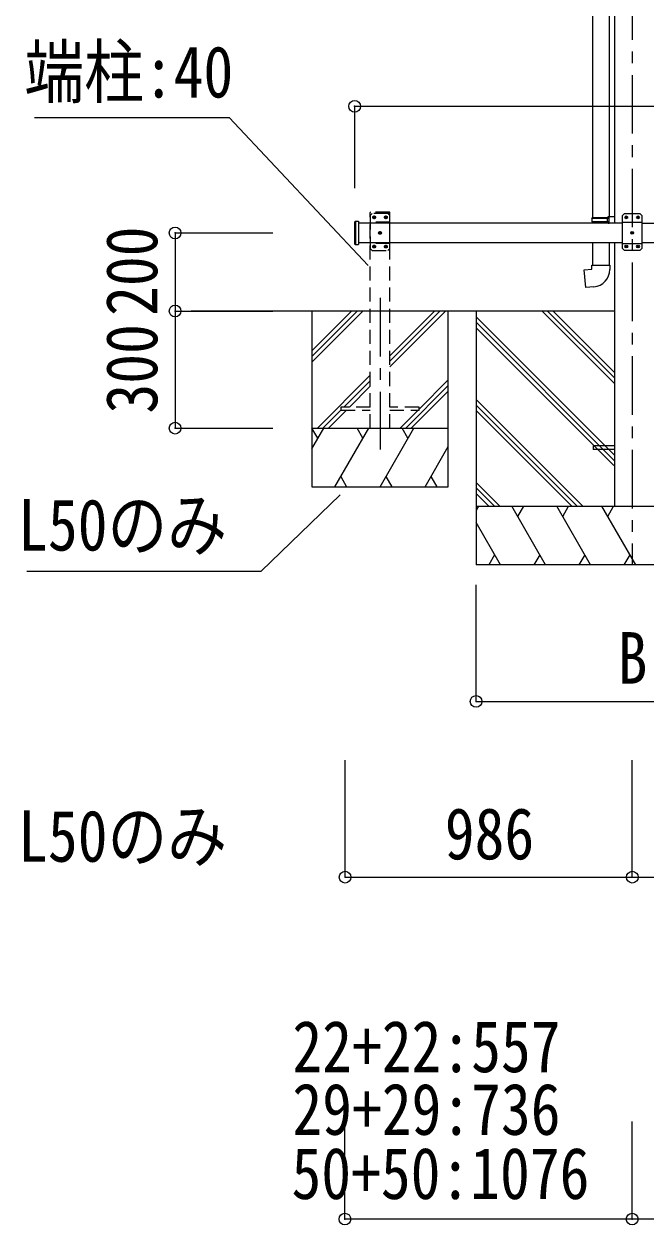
# Model space of a CAD drawing. Units: millimetres at full size, sheet at 1:30; some dimension numbers follow another scale. Extents: x -20916 to 28483, y -5820 to 5820.
# Drawn here: x -20916 to -19323, y -4396 to -1320 of the extents above; entities that cross this region are included whole.
import ezdxf
from ezdxf.enums import TextEntityAlignment as Align

# ---------------------------------------------------------------- set-up
doc = ezdxf.new("R2010")
doc.units = ezdxf.units.MM
doc.header["$LTSCALE"] = 30
doc.header["$PDMODE"] = 32
doc.header["$PDSIZE"] = 30
doc.linetypes.add('CHAIN1', pattern=[8, 5, -1, 1, -1])
doc.linetypes.add('DASHED1', pattern=[1.8, 1.2, -0.6])
for name, color, linetype, lineweight in [('0-0_0', 7, 'Continuous', 9), ('0-1_本体', 5, 'CHAIN1', 9), ('0-3_ELV2', 4, 'Continuous', 9), ('0-5_DIM1', 4, 'DASHED1', 9), ('0-6_OTH_LINE', 6, 'Continuous', 9), ('0-9_OUTLINE', 7, 'Continuous', 9)]:
    doc.layers.add(name, color=color, linetype=linetype, lineweight=lineweight)
doc.styles.add('ＭＳ ゴシック', font='')
doc.styles.get('ＭＳ ゴシック').set_extended_font_data('MS Gothic')

msp = doc.modelspace()

# ---------------------------------------------------------------- linework, layer by layer
at = {"layer": '0-0_0'}
for p, q in [((-19403.44, -2055.06), (-20488.48, -2055.06)), ((-20179.44, -2055.07), (-20179.44, -2505.08)), ((-20179.44, -2157.42), (-20077.09, -2055.07)), ((-20179.44, -2171.56), (-20062.95, -2055.07)), ((-20179.44, -2185.71), (-20048.81, -2055.07)), ((-19979.44, -2197.84), (-19836.68, -2055.07)), ((-19979.44, -2183.7), (-19850.82, -2055.07)), ((-19979.44, -2169.56), (-19864.96, -2055.07)), ((-19829.44, -2505.08), (-19829.44, -2055.07)), ((-19758.24, -2055.06), (-19758.24, -2705.06)), ((-19403.44, -2240.69), (-19589.07, -2055.06)), ((-19403.44, -2226.55), (-19574.93, -2055.06)), ((-19403.44, -2212.41), (-19560.79, -2055.06)), ((-19403.44, -2424.54), (-19758.24, -2069.74)), ((-19403.44, -2438.68), (-19758.24, -2083.89)), ((-19405.7, -2450.56), (-19758.24, -2098.03)), ((-20164.96, -2355.08), (-20029.44, -2219.55)), ((-20096.82, -2301.08), (-20029.44, -2233.7)), ((-19904.44, -2306.69), (-19829.44, -2231.69)), ((-20082.68, -2301.08), (-20029.44, -2247.84)), ((-19938.69, -2355.08), (-19829.44, -2245.83)), ((-19924.55, -2355.08), (-19829.44, -2259.97)), ((-19485.05, -2555.06), (-19758.24, -2281.87)), ((-19499.19, -2555.06), (-19758.24, -2296.02)), ((-20150.82, -2355.08), (-20104.44, -2308.7)), ((-20136.68, -2355.08), (-20090.68, -2309.08)), ((-19952.83, -2355.08), (-19906.83, -2309.08)), ((-19513.33, -2555.06), (-19758.24, -2310.16)), ((-20179.44, -2408.19), (-20148.78, -2355.07)), ((-20179.44, -2355.08), (-19829.44, -2355.08)), ((-20163.78, -2381.06), (-20178.78, -2355.08)), ((-20119.91, -2505.07), (-20033.31, -2355.07)), ((-20048.31, -2381.06), (-20063.31, -2355.08)), ((-20004.44, -2505.07), (-19917.84, -2355.08)), ((-19932.84, -2381.06), (-19947.84, -2355.07)), ((-19888.97, -2505.07), (-19829.44, -2401.97)), ((-20104.91, -2479.1), (-20089.91, -2505.07)), ((-19989.44, -2479.09), (-19974.44, -2505.07)), ((-19873.97, -2479.09), (-19858.97, -2505.07)), ((-20179.44, -2505.08), (-19829.44, -2505.08)), ((-19697.18, -2555.06), (-19758.24, -2494.01)), ((-19711.32, -2555.06), (-19758.24, -2508.15)), ((-19725.47, -2555.06), (-19758.24, -2522.29)), ((-19758.24, -2555.06), (-18958.24, -2555.06)), ((-19752.41, -2555.06), (-19758.24, -2565.16)), ((-19580.34, -2705.06), (-19666.94, -2555.06)), ((-19636.94, -2555.06), (-19651.94, -2581.04)), ((-19464.87, -2705.06), (-19551.47, -2555.06)), ((-19536.47, -2581.04), (-19521.47, -2555.06)), ((-19349.4, -2705.06), (-19436, -2555.06)), ((-19421, -2581.05), (-19406, -2555.06)), ((-19695.81, -2705.06), (-19758.24, -2596.93)), ((-18958.24, -2705.06), (-19758.24, -2705.06)), ((-19710.81, -2679.08), (-19725.81, -2705.06)), ((-19595.34, -2679.08), (-19610.34, -2705.06)), ((-19479.87, -2679.08), (-19494.87, -2705.06)), ((-19364.4, -2679.08), (-19379.4, -2705.06))]:
    msp.add_line(p, q, dxfattribs=at)
at = {"layer": '0-1_本体'}
for p, q in [((-19358.44, 469.34), (-19358.44, -2705.06)), ((-20004.44, -2021.64), (-20004.44, -2409.51))]:
    msp.add_line(p, q, dxfattribs=at)
at = {"layer": '0-3_ELV2'}
for p, q in [((-19403.64, 73.94), (-19403.64, -1830.06)), ((-19378.44, -1805.06), (-19383.44, -1810.06)), ((-19383.44, -1895.06), (-19383.44, -1810.06)), ((-19372.18, -1814.64), (-19371.34, -1814.64)), ((-19342.18, -1814.64), (-19341.34, -1814.64)), ((-19333.44, -1810.06), (-19333.44, -1895.06)), ((-20069.44, -1827.06), (-20069.44, -1883.06)), ((-20067.44, -1825.06), (-20067.44, -1885.06)), ((-20059.44, -1825.06), (-20059.44, -1885.06)), ((-19383.44, -1830.06), (-20059.44, -1830.06)), ((-19383.44, -1827.76), (-19333.44, -1827.76)), ((-19374.7, -1815.48), (-19375.54, -1815.48)), ((-19344.7, -1815.48), (-19345.54, -1815.48)), ((-19333.44, -1830.06), (-17951.44, -1830.06)), ((-19359.7, -1855.48), (-19360.54, -1855.48)), ((-19357.18, -1854.64), (-19356.34, -1854.64)), ((-19383.44, -1880.06), (-20059.44, -1880.06)), ((-19403.44, -1880.06), (-19403.44, -2555.06)), ((-19383.44, -1882.36), (-19333.44, -1882.36)), ((-19374.7, -1890.48), (-19375.54, -1890.48)), ((-19372.18, -1889.64), (-19371.34, -1889.64)), ((-19344.7, -1890.48), (-19345.54, -1890.48)), ((-19342.18, -1889.64), (-19341.34, -1889.64)), ((-19338.44, -1900.06), (-19333.44, -1895.06)), ((-17951.44, -1880.06), (-19333.44, -1880.06)), ((-19458.24, -2400.56), (-19458.24, -2409.56)), ((-19403.44, -2400.56), (-19458.24, -2400.56)), ((-19403.44, -2409.56), (-19458.24, -2409.56))]:
    msp.add_line(p, q, dxfattribs=at)
for points in [[(-19378.44, -1805.06), (-19338.44, -1805.06), (-19333.44, -1810.06)], [(-19375.54, -1815.48), (-19375.54, -1814.64), (-19374.7, -1814.64)], [(-19373.86, -1813.8), (-19373.86, -1812.96), (-19373.02, -1812.96), (-19373.02, -1813.8)], [(-19371.34, -1814.64), (-19371.34, -1815.48), (-19372.18, -1815.48)], [(-19345.54, -1815.48), (-19345.54, -1814.64), (-19344.7, -1814.64)], [(-19343.86, -1813.8), (-19343.86, -1812.96), (-19343.02, -1812.96), (-19343.02, -1813.8)], [(-19341.34, -1814.64), (-19341.34, -1815.48), (-19342.18, -1815.48)], [(-20069.44, -1827.06), (-20067.44, -1825.06), (-20059.44, -1825.06)], [(-19373.02, -1816.32), (-19373.02, -1817.16), (-19373.86, -1817.16), (-19373.86, -1816.32)], [(-19343.02, -1816.32), (-19343.02, -1817.16), (-19343.86, -1817.16), (-19343.86, -1816.32)], [(-19360.54, -1855.48), (-19360.54, -1854.64), (-19359.7, -1854.64)], [(-19358.86, -1853.8), (-19358.86, -1852.96), (-19358.02, -1852.96), (-19358.02, -1853.8)], [(-19358.02, -1856.32), (-19358.02, -1857.16), (-19358.86, -1857.16), (-19358.86, -1856.32)], [(-19356.34, -1854.64), (-19356.34, -1855.48), (-19357.18, -1855.48)], [(-20069.44, -1883.06), (-20067.44, -1885.06), (-20059.44, -1885.06)], [(-19338.44, -1900.06), (-19378.44, -1900.06), (-19383.44, -1895.06)], [(-19375.54, -1890.48), (-19375.54, -1889.64), (-19374.7, -1889.64)], [(-19373.86, -1888.8), (-19373.86, -1887.96), (-19373.02, -1887.96), (-19373.02, -1888.8)], [(-19373.02, -1891.32), (-19373.02, -1892.16), (-19373.86, -1892.16), (-19373.86, -1891.32)], [(-19371.34, -1889.64), (-19371.34, -1890.48), (-19372.18, -1890.48)], [(-19345.54, -1890.48), (-19345.54, -1889.64), (-19344.7, -1889.64)], [(-19343.86, -1888.8), (-19343.86, -1887.96), (-19343.02, -1887.96), (-19343.02, -1888.8)], [(-19343.02, -1891.32), (-19343.02, -1892.16), (-19343.86, -1892.16), (-19343.86, -1891.32)], [(-19341.34, -1889.64), (-19341.34, -1890.48), (-19342.18, -1890.48)]]:
    msp.add_lwpolyline(points, dxfattribs=at)
for centre in [(-19373.44, -1815.06), (-19343.44, -1815.06), (-19358.44, -1855.06), (-19373.44, -1890.06), (-19343.44, -1890.06)]:
    msp.add_circle(centre, 3.5, dxfattribs=at)
for centre, start, end in [((-19374.7, -1813.8), 270, 0), ((-19372.18, -1813.8), 180, 270), ((-19344.7, -1813.8), 270, 0), ((-19342.18, -1813.8), 180, 270), ((-19374.7, -1816.32), 0, 90), ((-19372.18, -1816.32), 90, 180), ((-19344.7, -1816.32), 0, 90), ((-19342.18, -1816.32), 90, 180), ((-19359.7, -1853.8), 270, 0), ((-19359.7, -1856.32), 0, 90), ((-19357.18, -1853.8), 180, 270), ((-19357.18, -1856.32), 90, 180), ((-19374.7, -1888.8), 270, 0), ((-19374.7, -1891.32), 0, 90), ((-19372.18, -1888.8), 180, 270), ((-19372.18, -1891.32), 90, 180), ((-19344.7, -1888.8), 270, 0), ((-19344.7, -1891.32), 0, 90), ((-19342.18, -1888.8), 180, 270), ((-19342.18, -1891.32), 90, 180)]:
    msp.add_arc(centre, 0.84, start, end, dxfattribs=at)
at = {"layer": '0-5_DIM1'}
for p, q in [((-20029.74, -1805.07), (-20029.63, -1803.02)), ((-19979.14, -1805.07), (-20029.74, -1805.07)), ((-20029.44, -2355.07), (-20029.44, -1805.07)), ((-20029.44, -1810.08), (-20029.44, -1895.08)), ((-19980.25, -1802.07), (-20028.63, -1802.07)), ((-20020.7, -1814.66), (-20021.54, -1814.66)), ((-19990.7, -1814.66), (-19991.54, -1814.66)), ((-19984.44, -1805.08), (-19979.44, -1810.08)), ((-19979.44, -2355.07), (-19979.44, -1805.07)), ((-19979.44, -1895.08), (-19979.44, -1810.08)), ((-19979.14, -1805.07), (-19979.25, -1803.02)), ((-19979.44, -1827.78), (-20029.44, -1827.78)), ((-20018.18, -1815.5), (-20017.34, -1815.5)), ((-19988.18, -1815.5), (-19987.34, -1815.5)), ((-20005.7, -1854.66), (-20006.54, -1854.66)), ((-20003.18, -1855.5), (-20002.34, -1855.5)), ((-19979.44, -1882.38), (-20029.44, -1882.38)), ((-20024.44, -1900.08), (-20029.44, -1895.08)), ((-20020.7, -1889.66), (-20021.54, -1889.66)), ((-20018.18, -1890.5), (-20017.34, -1890.5)), ((-19990.7, -1889.66), (-19991.54, -1889.66)), ((-19988.18, -1890.5), (-19987.34, -1890.5)), ((-20029.44, -2301.08), (-20104.44, -2301.08)), ((-19979.44, -2309.08), (-19904.44, -2309.08))]:
    msp.add_line(p, q, dxfattribs=at)
for points in [[(-19984.44, -1805.08), (-20024.44, -1805.08), (-20029.44, -1810.08)], [(-20021.54, -1814.66), (-20021.54, -1815.5), (-20020.7, -1815.5)], [(-20019.02, -1813.82), (-20019.02, -1812.98), (-20019.86, -1812.98), (-20019.86, -1813.82)], [(-20017.34, -1815.5), (-20017.34, -1814.66), (-20018.18, -1814.66)], [(-19991.54, -1814.66), (-19991.54, -1815.5), (-19990.7, -1815.5)], [(-19989.02, -1813.82), (-19989.02, -1812.98), (-19989.86, -1812.98), (-19989.86, -1813.82)], [(-19987.34, -1815.5), (-19987.34, -1814.66), (-19988.18, -1814.66)], [(-20019.86, -1816.34), (-20019.86, -1817.18), (-20019.02, -1817.18), (-20019.02, -1816.34)], [(-19989.86, -1816.34), (-19989.86, -1817.18), (-19989.02, -1817.18), (-19989.02, -1816.34)], [(-20006.54, -1854.66), (-20006.54, -1855.5), (-20005.7, -1855.5)], [(-20004.02, -1853.82), (-20004.02, -1852.98), (-20004.86, -1852.98), (-20004.86, -1853.82)], [(-20004.86, -1856.34), (-20004.86, -1857.18), (-20004.02, -1857.18), (-20004.02, -1856.34)], [(-20002.34, -1855.5), (-20002.34, -1854.66), (-20003.18, -1854.66)], [(-20024.44, -1900.08), (-19984.44, -1900.08), (-19979.44, -1895.08)], [(-20021.54, -1889.66), (-20021.54, -1890.5), (-20020.7, -1890.5)], [(-20019.02, -1888.82), (-20019.02, -1887.98), (-20019.86, -1887.98), (-20019.86, -1888.82)], [(-20019.86, -1891.34), (-20019.86, -1892.18), (-20019.02, -1892.18), (-20019.02, -1891.34)], [(-20017.34, -1890.5), (-20017.34, -1889.66), (-20018.18, -1889.66)], [(-19991.54, -1889.66), (-19991.54, -1890.5), (-19990.7, -1890.5)], [(-19989.02, -1888.82), (-19989.02, -1887.98), (-19989.86, -1887.98), (-19989.86, -1888.82)], [(-19989.86, -1891.34), (-19989.86, -1892.18), (-19989.02, -1892.18), (-19989.02, -1891.34)], [(-19987.34, -1890.5), (-19987.34, -1889.66), (-19988.18, -1889.66)], [(-20104.44, -2301.08), (-20104.44, -2309.08), (-20029.44, -2309.08)], [(-19904.44, -2309.08), (-19904.44, -2301.08), (-19979.44, -2301.08)]]:
    msp.add_lwpolyline(points, dxfattribs=at)
for centre in [(-20019.44, -1815.08), (-19989.44, -1815.08), (-20004.44, -1855.08), (-20019.44, -1890.08), (-19989.44, -1890.08)]:
    msp.add_circle(centre, 3.5, dxfattribs=at)
for centre, radius, start, end in [((-20028.63, -1803.07), 1, 90, 176.99994), ((-20020.7, -1813.82), 0.84, 270, 0), ((-20018.18, -1813.82), 0.84, 180, 270), ((-19990.7, -1813.82), 0.84, 270, 0), ((-19988.18, -1813.82), 0.84, 180, 270), ((-19980.25, -1803.07), 1, 3.00011, 90), ((-20020.7, -1816.34), 0.84, 0, 90), ((-20018.18, -1816.34), 0.84, 90, 180), ((-19990.7, -1816.34), 0.84, 0, 90), ((-19988.18, -1816.34), 0.84, 90, 180), ((-20005.7, -1853.82), 0.84, 270, 0), ((-20005.7, -1856.34), 0.84, 0, 90), ((-20003.18, -1853.82), 0.84, 180, 270), ((-20003.18, -1856.34), 0.84, 90, 180), ((-20020.7, -1888.82), 0.84, 270, 0), ((-20020.7, -1891.34), 0.84, 0, 90), ((-20018.18, -1888.82), 0.84, 180, 270), ((-20018.18, -1891.34), 0.84, 90, 180), ((-19990.7, -1888.82), 0.84, 270, 0), ((-19990.7, -1891.34), 0.84, 0, 90), ((-19988.18, -1888.82), 0.84, 180, 270), ((-19988.18, -1891.34), 0.84, 90, 180)]:
    msp.add_arc(centre, radius, start, end, dxfattribs=at)
at = {"layer": '0-6_OTH_LINE'}
for p, q in [((-20069.44, -1530.7), (-20069.44, -1740.32)), ((-20069.44, -1530.7), (-17215.44, -1530.7)), ((-20529.44, -1855.08), (-20279.44, -1855.08)), ((-20529.44, -1855.08), (-20529.44, -2055.08)), ((-20529.44, -1855.08), (-20279.44, -1855.08)), ((-20529.44, -1855.08), (-20529.44, -2055.07)), ((-20529.44, -2055.07), (-20279.44, -2055.07)), ((-20529.44, -2055.07), (-20529.44, -2355.08)), ((-20529.44, -2055.08), (-20279.44, -2055.08)), ((-20529.44, -2355.08), (-20279.44, -2355.08)), ((-19758.24, -3055.01), (-19758.24, -2756.01)), ((-19758.24, -3055.01), (-18958.24, -3055.01)), ((-20093.91, -3505.01), (-20093.91, -3205.01)), ((-19358.04, -3505.01), (-19358.04, -3205.01)), ((-20093.91, -3505.01), (-19358.04, -3505.01)), ((-19358.04, -3505.01), (-17926.04, -3505.01)), ((-20094.44, -4380.79), (-20094.44, -4130.79)), ((-19358.44, -4380.79), (-19358.44, -4130.79)), ((-19358.44, -4380.79), (-20094.44, -4380.79)), ((-17926.44, -4380.79), (-19358.44, -4380.79))]:
    msp.add_line(p, q, dxfattribs=at)
at = {"layer": '0-6_OTH_LINE', "color": 7}
for p, q in [((-20308.96, -2721.38), (-20106.71, -2525.76)), ((-20909.09, -2721.38), (-20308.96, -2721.38))]:
    msp.add_line(p, q, dxfattribs=at)
msp.add_lwpolyline([(-20889.22, -1559.63), (-20391.17, -1559.63), (-20034.46, -1938.78)], dxfattribs=at)
at = {"layer": '0-6_OTH_LINE'}
for p in [(-20069.44, -1530.7), (-20529.44, -1855.08), (-20529.44, -1855.08), (-20529.44, -2055.07), (-20529.44, -2055.08), (-20529.44, -2355.08), (-19758.24, -3055.01), (-20093.91, -3505.01), (-19358.04, -3505.01), (-20094.44, -4380.79), (-19358.44, -4380.79)]:
    msp.add_point(p, dxfattribs=at)
at = {"layer": '0-9_OUTLINE'}
for p, q in [((-19459.64, -1029.32), (-19459.64, -1815.51)), ((-19417.64, -1031.88), (-19417.64, -1812.95)), ((-19419.64, -1813.01), (-19403.64, -1812.54)), ((-19419.64, -1815.01), (-19419.64, -1813.01)), ((-19403.64, -1812.54), (-19403.64, -1830.06)), ((-19461.64, -1817.51), (-19460.64, -1815.51)), ((-19461.64, -1817.51), (-19417.64, -1817.51)), ((-19461.64, -1817.51), (-19461.64, -1825.51)), ((-19461.64, -1825.51), (-19417.64, -1825.51)), ((-19461.64, -1825.51), (-19460.64, -1827.51)), ((-19460.64, -1815.51), (-19417.64, -1815.51)), ((-19460.64, -1827.51), (-19417.64, -1827.51)), ((-19459.64, -1827.51), (-19459.64, -1830.06)), ((-19422.12, -1817.51), (-19422.55, -1815.51)), ((-19419.64, -1815.01), (-19417.64, -1815.01)), ((-19419.64, -1830.01), (-19419.64, -1828.01)), ((-19419.64, -1830.01), (-19417.64, -1830.07)), ((-19459.64, -1880.06), (-19459.64, -1937.51)), ((-19417.64, -1880.06), (-19417.64, -1937.51)), ((-19461.64, -1937.51), (-19415.64, -1937.51)), ((-19461.64, -1947.51), (-19461.64, -1937.51)), ((-19415.64, -1937.51), (-19415.64, -1948.42))]:
    msp.add_line(p, q, dxfattribs=at)
for points in [[(-19422.12, -1817.51), (-19422.12, -1825.51), (-19422.55, -1827.51)], [(-19419.64, -1828.01), (-19417.64, -1828.01), (-19417.64, -1815.01)], [(-19456.72, -1993.25), (-19477.56, -1995.08), (-19481.56, -1949.25), (-19461.64, -1947.51)]]:
    msp.add_lwpolyline(points, dxfattribs=at)
msp.add_arc((-19460.64, -1948.42), 45, 275, 0, dxfattribs=at)

# ---------------------------------------------------------------- texts
at = {"layer": '0-6_OTH_LINE', "color": 7, "style": 'ＭＳ ゴシック', "width": 0.85}
for s, p in [('端柱:40', (-20915.55, -1547.85)), ('L50のみ', (-20931.61, -2708.11)), ('B', (-19395.74, -3049.01)), ('L50のみ', (-20931.61, -3505.05)), ('986', (-19838.47, -3499.01)), ('22+22:557', (-20228.94, -4044.06)), ('29+29:736', (-20228.94, -4204.58)), ('50+50:1076', (-20231.26, -4368.88))]:
    msp.add_text(s, height=132, dxfattribs=at).set_placement(p, align=Align.BOTTOM_LEFT)
for s, p in [('200', (-20535.44, -2067.57)), ('200', (-20535.44, -2067.58)), ('300', (-20535.44, -2317.57))]:
    msp.add_text(s, height=132, rotation=90, dxfattribs=at).set_placement(p, align=Align.BOTTOM_LEFT)

doc.saveas('drawing.dxf')
